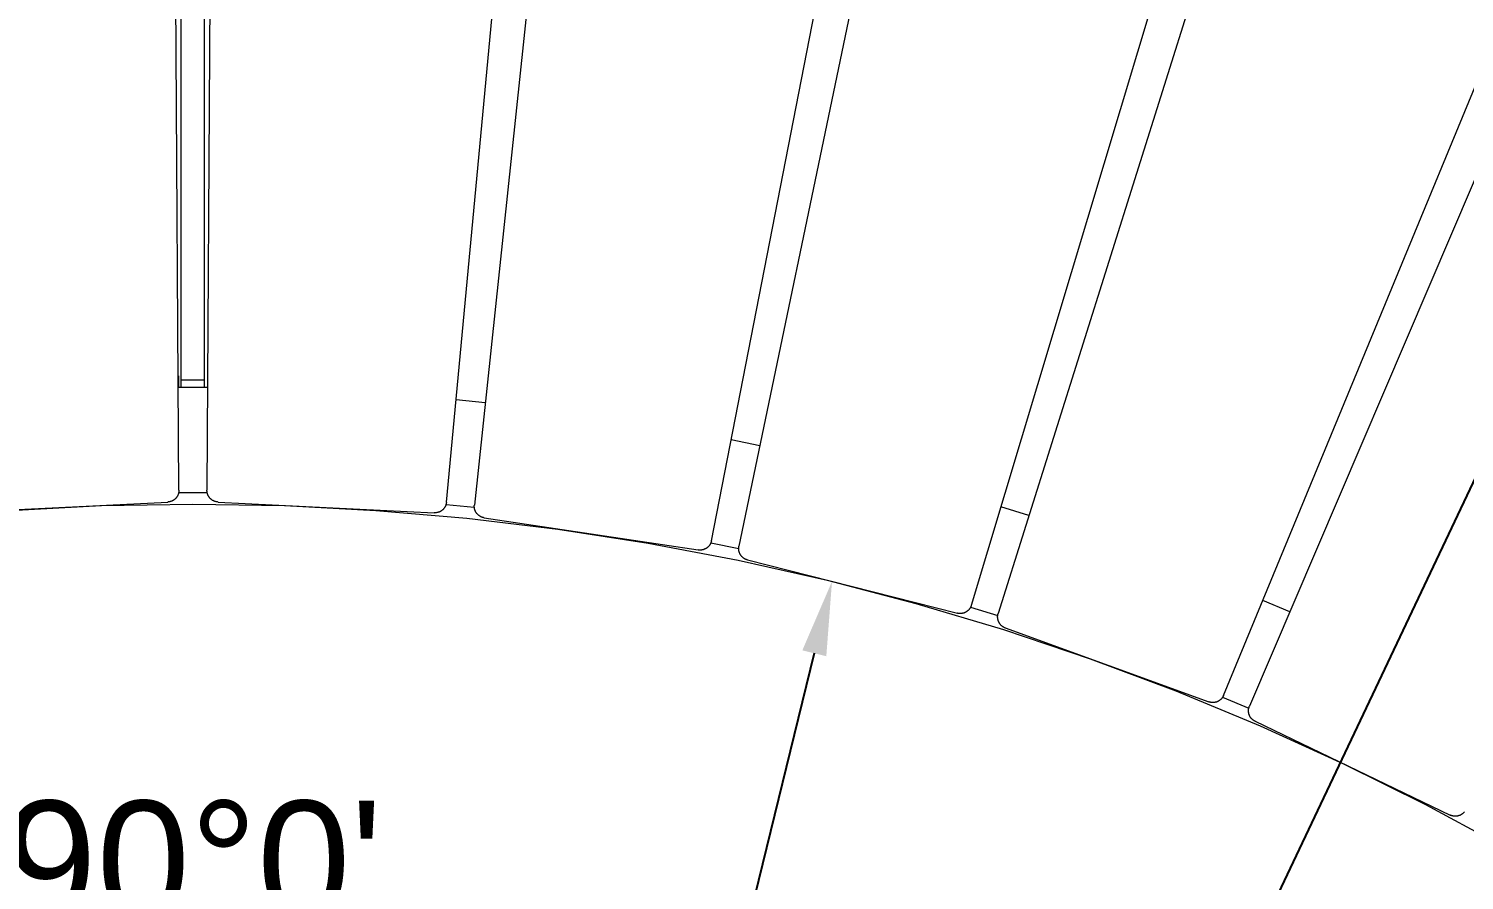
# Model space of a CAD drawing. Header units: inches. Extents: x -14 to 184, y -4 to 134.
# Drawn here: x 31.94 to 51.35, y 60.58 to 72.09 of the extents above; entities that cross this region are included whole.
import ezdxf

# ---------------------------------------------------------------- set-up
doc = ezdxf.new("R2010")
doc.units = ezdxf.units.IN
doc.layers.add('ZANO_R', color=7, linetype='Continuous', lineweight=0)
doc.layers.add('ZANO_W', color=1, linetype='Continuous', lineweight=0)
doc.styles.get("Standard").update_dxf_attribs({"font": 'arial.ttf'})
doc.dimstyles.new('amerykanie', dxfattribs={"dimtxt": 50, "dimasz": 50, "dimexe": 0.5, "dimexo": 0.5, "dimgap": 1, "dimtad": 1, "dimdec": 0, "dimzin": 0, "dimlunit": 5, "dimtxsty": 'Standard', "dimcen": 0.09, "dimclrd": 1, "dimclre": 1, "dimclrt": 1, "dimazin": 0, "dimtfac": 1, "dimtdec": 0, "dimtmove": 0, "dimatfit": 3, "dimfxl": 1, "dimtzin": 0, "dimarcsym": 1})

# ---------------------------------------------------------------- blocks, each defined once
blk = doc.blocks.new('*D387')
at = {"layer": 'ZANO_W', "color": 1, "lineweight": -2}
for p, q in [((8.677, 54.479), (12.95, 50.207)), ((59.639, 54.479), (55.366, 50.207))]:
    blk.add_line(p, q, dxfattribs=at)
blk.add_arc((34.158, 28.998), 30.493, 46.8791, 133.1209, dxfattribs=at)
at = {"layer": 'ZANO_W', "color": 1}
for points in [[(13.199, 51.375), (13.431, 51.136), (12.597, 50.56)], [(54.885, 51.136), (55.117, 51.375), (55.72, 50.56)]]:
    blk.add_solid(points, dxfattribs=at)
at = {"layer": 'ZANO_W', "color": 1, "insert": (34.158, 60.831), "char_height": 1.625, "attachment_point": 5}
blk.add_mtext("90%%d0'", dxfattribs=at)
blk = doc.blocks.new('*D388')
at = {"layer": 'ZANO_W', "color": 1, "lineweight": -2}
blk.add_line((42.559, 63.648), (39.109, 49.601), dxfattribs=at)
at = {"layer": 'ZANO_W', "color": 1}
blk.add_solid([(42.721, 63.608), (42.397, 63.688), (42.798, 64.619)], dxfattribs=at)
at = {"layer": 'ZANO_W', "color": 1, "insert": (38.84, 54.127), "char_height": 1.625, "attachment_point": 5, "rotation": 76.2}
blk.add_mtext('R36 1/4', dxfattribs=at)
blk = doc.blocks.new('*D389')
at = {"layer": 'ZANO_W', "color": 1, "lineweight": -2}
blk.add_line((56.828, 77.282), (42.328, 46.684), dxfattribs=at)
at = {"layer": 'ZANO_W', "color": 1}
blk.add_solid([(56.978, 77.21), (56.677, 77.353), (57.256, 78.185)], dxfattribs=at)
at = {"layer": 'ZANO_W', "color": 1, "insert": (43.513, 52.316), "char_height": 1.625, "attachment_point": 5, "rotation": 64.6449}
blk.add_mtext('R53 15/16', dxfattribs=at)

msp = doc.modelspace()

# ---------------------------------------------------------------- linework, layer by layer
at = {"layer": 'ZANO_R'}
for p, q in [((33.96861, 65.85052), (33.86221, 83.26835)), ((34.45436, 83.26835), (34.34796, 65.85052)), ((37.58545, 65.68935), (39.20951, 83.03163)), ((39.79874, 82.97281), (37.96293, 65.65167)), ((41.1684, 65.16975), (44.50686, 82.26498)), ((45.08733, 82.14794), (41.54027, 65.09477)), ((34.00081, 67.33718), (34.00081, 81.70726)), ((34.31577, 67.33718), (34.31577, 81.70726)), ((44.68203, 64.29686), (49.70188, 80.97599)), ((50.26786, 80.80187), (45.04461, 64.18532)), ((48.09159, 63.07932), (54.74319, 79.17741)), ((55.28907, 78.94794), (48.4413, 62.93231)), ((33.95917, 67.39606), (33.96144, 67.39606)), ((33.96144, 67.39606), (33.96144, 67.27795)), ((33.96144, 67.27795), (33.95989, 67.27795)), ((34.35644, 67.23859), (33.96013, 67.23859)), ((33.96144, 67.27795), (33.96144, 67.2386)), ((34.31577, 67.33718), (34.00081, 67.33718)), ((34.00081, 67.23878), (34.00081, 67.33718)), ((34.31577, 67.23878), (34.31577, 67.33718)), ((38.10923, 67.03204), (37.71488, 67.0714)), ((41.82295, 66.45378), (41.43445, 66.53211)), ((33.95955, 65.7969), (33.95763, 65.79178)), ((33.96129, 65.80208), (33.95955, 65.7969)), ((33.96284, 65.80732), (33.96129, 65.80208)), ((33.96422, 65.81261), (33.96284, 65.80732)), ((33.96541, 65.81794), (33.96422, 65.81261)), ((33.96641, 65.82331), (33.96541, 65.81794)), ((33.96605, 65.82128), (34.35052, 65.82128)), ((33.96723, 65.82872), (33.96641, 65.82331)), ((33.96786, 65.83415), (33.96723, 65.82872)), ((33.9683, 65.83959), (33.96786, 65.83415)), ((33.96855, 65.84505), (33.9683, 65.83959)), ((33.96861, 65.85052), (33.96855, 65.84505)), ((34.34802, 65.84505), (34.34796, 65.85052)), ((34.34828, 65.83959), (34.34802, 65.84505)), ((34.34872, 65.83415), (34.34828, 65.83959)), ((34.34934, 65.82872), (34.34872, 65.83415)), ((34.35016, 65.82331), (34.34934, 65.82872)), ((34.35117, 65.81794), (34.35016, 65.82331)), ((34.35236, 65.81261), (34.35117, 65.81794)), ((34.35373, 65.80732), (34.35236, 65.81261)), ((34.35529, 65.80208), (34.35373, 65.80732)), ((34.35703, 65.7969), (34.35529, 65.80208)), ((34.35894, 65.79178), (34.35703, 65.7969)), ((30.89575, 65.54675), (33.81896, 65.69227)), ((31.68651, 65.57987), (32.92168, 65.64319)), ((32.92168, 65.64319), (34.15829, 65.66431)), ((33.82442, 65.69264), (33.81896, 65.69227)), ((33.82985, 65.69319), (33.82442, 65.69264)), ((33.83527, 65.69394), (33.82985, 65.69319)), ((33.84065, 65.69487), (33.83527, 65.69394)), ((33.846, 65.69599), (33.84065, 65.69487)), ((33.85131, 65.69729), (33.846, 65.69599)), ((33.85657, 65.69878), (33.85131, 65.69729)), ((33.86178, 65.70044), (33.85657, 65.69878)), ((33.86692, 65.70229), (33.86178, 65.70044)), ((33.872, 65.70431), (33.86692, 65.70229)), ((33.877, 65.70651), (33.872, 65.70431)), ((33.88193, 65.70889), (33.877, 65.70651)), ((33.88676, 65.71143), (33.88193, 65.70889)), ((33.89151, 65.71413), (33.88676, 65.71143)), ((33.89616, 65.71701), (33.89151, 65.71413)), ((33.90071, 65.72004), (33.89616, 65.71701)), ((33.90515, 65.72322), (33.90071, 65.72004)), ((33.90948, 65.72656), (33.90515, 65.72322)), ((33.91369, 65.73005), (33.90948, 65.72656)), ((33.91777, 65.73368), (33.91369, 65.73005)), ((33.92173, 65.73745), (33.91777, 65.73368)), ((33.92555, 65.74135), (33.92173, 65.73745)), ((33.92924, 65.74539), (33.92555, 65.74135)), ((33.93278, 65.74955), (33.92924, 65.74539)), ((33.93618, 65.75383), (33.93278, 65.74955)), ((33.93943, 65.75823), (33.93618, 65.75383)), ((33.94252, 65.76274), (33.93943, 65.75823)), ((33.94545, 65.76735), (33.94252, 65.76274)), ((33.94822, 65.77206), (33.94545, 65.76735)), ((33.95083, 65.77686), (33.94822, 65.77206)), ((33.95327, 65.78175), (33.95083, 65.77686)), ((33.95554, 65.78673), (33.95327, 65.78175)), ((33.95763, 65.79178), (33.95554, 65.78673)), ((34.15829, 65.66431), (35.39489, 65.64319)), ((34.36104, 65.78673), (34.35894, 65.79178)), ((34.3633, 65.78175), (34.36104, 65.78673)), ((34.36574, 65.77686), (34.3633, 65.78175)), ((34.36835, 65.77206), (34.36574, 65.77686)), ((34.37112, 65.76735), (34.36835, 65.77206)), ((34.37405, 65.76274), (34.37112, 65.76735)), ((34.37715, 65.75823), (34.37405, 65.76274)), ((34.38039, 65.75383), (34.37715, 65.75823)), ((34.38379, 65.74955), (34.38039, 65.75383)), ((34.38733, 65.74539), (34.38379, 65.74955)), ((34.39102, 65.74135), (34.38733, 65.74539)), ((34.39484, 65.73745), (34.39102, 65.74135)), ((34.3988, 65.73368), (34.39484, 65.73745)), ((34.40288, 65.73005), (34.3988, 65.73368)), ((34.40709, 65.72656), (34.40288, 65.73005)), ((34.41142, 65.72322), (34.40709, 65.72656)), ((34.41586, 65.72004), (34.41142, 65.72322)), ((34.42041, 65.71701), (34.41586, 65.72004)), ((34.42506, 65.71413), (34.42041, 65.71701)), ((34.42981, 65.71143), (34.42506, 65.71413)), ((34.43465, 65.70889), (34.42981, 65.71143)), ((34.43957, 65.70651), (34.43465, 65.70889)), ((34.44458, 65.70431), (34.43957, 65.70651)), ((34.44965, 65.70229), (34.44458, 65.70431)), ((34.4548, 65.70044), (34.44965, 65.70229)), ((34.46, 65.69878), (34.4548, 65.70044)), ((34.46526, 65.69729), (34.46, 65.69878)), ((34.47057, 65.69599), (34.46526, 65.69729)), ((34.47592, 65.69487), (34.47057, 65.69599)), ((34.4813, 65.69394), (34.47592, 65.69487)), ((34.48672, 65.69319), (34.4813, 65.69394)), ((34.49216, 65.69264), (34.48672, 65.69319)), ((34.49761, 65.69227), (34.49216, 65.69264)), ((34.49761, 65.69227), (37.42083, 65.54675)), ((35.39489, 65.64319), (36.63006, 65.57987)), ((37.54725, 65.60041), (37.54358, 65.59636)), ((37.55077, 65.60459), (37.54725, 65.60041)), ((37.55415, 65.60889), (37.55077, 65.60459)), ((37.55737, 65.6133), (37.55415, 65.60889)), ((37.56045, 65.61782), (37.55737, 65.6133)), ((37.56336, 65.62245), (37.56045, 65.61782)), ((37.56611, 65.62717), (37.56336, 65.62245)), ((37.56869, 65.63199), (37.56611, 65.62717)), ((37.57111, 65.63689), (37.56869, 65.63199)), ((37.57335, 65.64187), (37.57111, 65.63689)), ((37.57542, 65.64693), (37.57335, 65.64187)), ((37.57731, 65.65206), (37.57542, 65.64693)), ((37.57903, 65.65725), (37.57731, 65.65206)), ((37.58056, 65.66249), (37.57903, 65.65725)), ((37.58, 65.66051), (37.96257, 65.62232)), ((37.58191, 65.66779), (37.58056, 65.66249)), ((37.58308, 65.67313), (37.58191, 65.66779)), ((37.58406, 65.67851), (37.58308, 65.67313)), ((37.58485, 65.68392), (37.58406, 65.67851)), ((37.58545, 65.68935), (37.58485, 65.68392)), ((37.96205, 65.6353), (37.96215, 65.64077)), ((37.96214, 65.62984), (37.96205, 65.6353)), ((37.96241, 65.62438), (37.96214, 65.62984)), ((37.96215, 65.64077), (37.96245, 65.64623)), ((37.96288, 65.61893), (37.96241, 65.62438)), ((37.96245, 65.64623), (37.96293, 65.65167)), ((37.96353, 65.61351), (37.96288, 65.61893)), ((37.96438, 65.60811), (37.96353, 65.61351)), ((37.96541, 65.60274), (37.96438, 65.60811)), ((37.96662, 65.59741), (37.96541, 65.60274)), ((45.46087, 65.50953), (45.08208, 65.62607)), ((36.63006, 65.57987), (37.86234, 65.47441)), ((37.42629, 65.54657), (37.42083, 65.54675)), ((37.43176, 65.54658), (37.42629, 65.54657)), ((37.43722, 65.54678), (37.43176, 65.54658)), ((37.44267, 65.54718), (37.43722, 65.54678)), ((37.4481, 65.54776), (37.44267, 65.54718)), ((37.45352, 65.54852), (37.4481, 65.54776)), ((37.4589, 65.54948), (37.45352, 65.54852)), ((37.46424, 65.55062), (37.4589, 65.54948)), ((37.46954, 65.55195), (37.46424, 65.55062)), ((37.4748, 65.55346), (37.46954, 65.55195)), ((37.47999, 65.55515), (37.4748, 65.55346)), ((37.48513, 65.55702), (37.47999, 65.55515)), ((37.4902, 65.55907), (37.48513, 65.55702)), ((37.49519, 65.56129), (37.4902, 65.55907)), ((37.5001, 65.56369), (37.49519, 65.56129)), ((37.50493, 65.56625), (37.5001, 65.56369)), ((37.50966, 65.56898), (37.50493, 65.56625)), ((37.5143, 65.57188), (37.50966, 65.56898)), ((37.51884, 65.57493), (37.5143, 65.57188)), ((37.52326, 65.57813), (37.51884, 65.57493)), ((37.52757, 65.58149), (37.52326, 65.57813)), ((37.53177, 65.585), (37.52757, 65.58149)), ((37.53584, 65.58865), (37.53177, 65.585)), ((37.53977, 65.59244), (37.53584, 65.58865)), ((37.54358, 65.59636), (37.53977, 65.59244)), ((37.86234, 65.47441), (39.09031, 65.32695)), ((37.96802, 65.59213), (37.96662, 65.59741)), ((37.9696, 65.5869), (37.96802, 65.59213)), ((37.97136, 65.58172), (37.9696, 65.5869)), ((37.9733, 65.57661), (37.97136, 65.58172)), ((37.97542, 65.57157), (37.9733, 65.57661)), ((37.97771, 65.56661), (37.97542, 65.57157)), ((37.98017, 65.56173), (37.97771, 65.56661)), ((37.9828, 65.55694), (37.98017, 65.56173)), ((37.98559, 65.55224), (37.9828, 65.55694)), ((37.98855, 65.54764), (37.98559, 65.55224)), ((37.99166, 65.54315), (37.98855, 65.54764)), ((37.99493, 65.53877), (37.99166, 65.54315)), ((37.99835, 65.5345), (37.99493, 65.53877)), ((38.00191, 65.53036), (37.99835, 65.5345)), ((38.00561, 65.52634), (38.00191, 65.53036)), ((38.00946, 65.52245), (38.00561, 65.52634)), ((38.01343, 65.5187), (38.00946, 65.52245)), ((38.01753, 65.51509), (38.01343, 65.5187)), ((38.02176, 65.51162), (38.01753, 65.51509)), ((38.0261, 65.5083), (38.02176, 65.51162)), ((38.03056, 65.50514), (38.0261, 65.5083)), ((38.03512, 65.50213), (38.03056, 65.50514)), ((38.03978, 65.49928), (38.03512, 65.50213)), ((38.04454, 65.49659), (38.03978, 65.49928)), ((38.04939, 65.49407), (38.04454, 65.49659)), ((38.05433, 65.49173), (38.04939, 65.49407)), ((38.05934, 65.48955), (38.05433, 65.49173)), ((38.06443, 65.48755), (38.05934, 65.48955)), ((38.06958, 65.48572), (38.06443, 65.48755)), ((38.07479, 65.48408), (38.06958, 65.48572)), ((38.08006, 65.48262), (38.07479, 65.48408)), ((38.08537, 65.48134), (38.08006, 65.48262)), ((38.09073, 65.48025), (38.08537, 65.48134)), ((38.09612, 65.47934), (38.09073, 65.48025)), ((38.09612, 65.47934), (40.99043, 65.0442)), ((39.09031, 65.32695), (40.31252, 65.13765)), ((40.31252, 65.13765), (41.52756, 64.90672)), ((40.99585, 65.04348), (40.99043, 65.0442)), ((41.00129, 65.04295), (40.99585, 65.04348)), ((41.00674, 65.04261), (41.00129, 65.04295)), ((41.01221, 65.04246), (41.00674, 65.04261)), ((41.01767, 65.0425), (41.01221, 65.04246)), ((41.02313, 65.04273), (41.01767, 65.0425)), ((41.02858, 65.04314), (41.02313, 65.04273)), ((41.03401, 65.04375), (41.02858, 65.04314)), ((41.03942, 65.04454), (41.03401, 65.04375)), ((41.0448, 65.04552), (41.03942, 65.04454)), ((41.05014, 65.04669), (41.0448, 65.04552)), ((41.05543, 65.04804), (41.05014, 65.04669)), ((41.06068, 65.04958), (41.05543, 65.04804)), ((41.06587, 65.05129), (41.06068, 65.04958)), ((41.07099, 65.05319), (41.06587, 65.05129)), ((41.07605, 65.05526), (41.07099, 65.05319)), ((41.08104, 65.05751), (41.07605, 65.05526)), ((41.08594, 65.05992), (41.08104, 65.05751)), ((41.09075, 65.06251), (41.08594, 65.05992)), ((41.09547, 65.06526), (41.09075, 65.06251)), ((41.1001, 65.06818), (41.09547, 65.06526)), ((41.10462, 65.07125), (41.1001, 65.06818)), ((41.10903, 65.07448), (41.10462, 65.07125)), ((41.11333, 65.07785), (41.10903, 65.07448)), ((41.1175, 65.08138), (41.11333, 65.07785)), ((41.12155, 65.08505), (41.1175, 65.08138)), ((41.12548, 65.08886), (41.12155, 65.08505)), ((41.12926, 65.0928), (41.12548, 65.08886)), ((41.13291, 65.09687), (41.12926, 65.0928)), ((41.13642, 65.10106), (41.13291, 65.09687)), ((41.13977, 65.10537), (41.13642, 65.10106)), ((41.14298, 65.1098), (41.13977, 65.10537)), ((41.14603, 65.11434), (41.14298, 65.1098)), ((41.14892, 65.11897), (41.14603, 65.11434)), ((41.15165, 65.12371), (41.14892, 65.11897)), ((41.15421, 65.12854), (41.15165, 65.12371)), ((41.1566, 65.13345), (41.15421, 65.12854)), ((41.15882, 65.13845), (41.1566, 65.13345)), ((41.16087, 65.14351), (41.15882, 65.13845)), ((41.16012, 65.14159), (41.537, 65.0656)), ((41.16274, 65.14865), (41.16087, 65.14351)), ((41.16443, 65.15385), (41.16274, 65.14865)), ((41.16594, 65.1591), (41.16443, 65.15385)), ((41.16726, 65.1644), (41.16594, 65.1591)), ((41.1684, 65.16975), (41.16726, 65.1644)), ((41.53697, 65.0622), (41.53705, 65.06766)), ((41.53708, 65.05673), (41.53697, 65.0622)), ((41.53705, 65.06766), (41.53732, 65.07312)), ((41.53739, 65.05128), (41.53708, 65.05673)), ((41.53732, 65.07312), (41.53777, 65.07857)), ((41.53788, 65.04583), (41.53739, 65.05128)), ((41.53777, 65.07857), (41.53842, 65.084)), ((41.53856, 65.04041), (41.53788, 65.04583)), ((41.53842, 65.084), (41.53925, 65.0894)), ((41.53942, 65.03501), (41.53856, 65.04041)), ((41.53925, 65.0894), (41.54027, 65.09477)), ((41.54048, 65.02965), (41.53942, 65.03501)), ((41.54172, 65.02433), (41.54048, 65.02965)), ((41.54314, 65.01905), (41.54172, 65.02433)), ((41.54475, 65.01383), (41.54314, 65.01905)), ((41.52756, 64.90672), (42.73401, 64.63446)), ((41.54653, 65.00866), (41.54475, 65.01383)), ((41.5485, 65.00356), (41.54653, 65.00866)), ((41.55064, 64.99853), (41.5485, 65.00356)), ((41.55295, 64.99358), (41.55064, 64.99853)), ((41.55543, 64.98871), (41.55295, 64.99358)), ((41.55808, 64.98393), (41.55543, 64.98871)), ((41.5609, 64.97925), (41.55808, 64.98393)), ((41.56388, 64.97466), (41.5609, 64.97925)), ((41.56701, 64.97018), (41.56388, 64.97466)), ((41.5703, 64.96582), (41.56701, 64.97018)), ((41.57373, 64.96157), (41.5703, 64.96582)), ((41.57732, 64.95744), (41.57373, 64.96157)), ((41.58104, 64.95344), (41.57732, 64.95744)), ((41.5849, 64.94957), (41.58104, 64.95344)), ((41.58889, 64.94583), (41.5849, 64.94957)), ((41.59301, 64.94224), (41.58889, 64.94583)), ((41.59725, 64.93879), (41.59301, 64.94224)), ((41.60161, 64.9355), (41.59725, 64.93879)), ((41.60608, 64.93235), (41.60161, 64.9355)), ((41.61066, 64.92936), (41.60608, 64.93235)), ((41.61533, 64.92653), (41.61066, 64.92936)), ((41.62011, 64.92387), (41.61533, 64.92653)), ((41.62497, 64.92138), (41.62011, 64.92387)), ((41.62991, 64.91905), (41.62497, 64.92138)), ((41.63494, 64.9169), (41.62991, 64.91905)), ((41.64003, 64.91492), (41.63494, 64.9169)), ((41.64519, 64.91312), (41.64003, 64.91492)), ((41.65041, 64.9115), (41.64519, 64.91312)), ((41.65569, 64.91006), (41.65041, 64.9115)), ((41.65569, 64.91006), (44.49247, 64.18961)), ((42.73401, 64.63446), (43.93046, 64.32116)), ((43.93046, 64.32116), (45.11551, 63.96719)), ((44.65426, 64.24394), (44.65078, 64.23973)), ((44.6576, 64.24827), (44.65426, 64.24394)), ((44.66079, 64.25271), (44.6576, 64.24827)), ((44.66381, 64.25726), (44.66079, 64.25271)), ((44.66668, 64.26192), (44.66381, 64.25726)), ((44.66939, 64.26667), (44.66668, 64.26192)), ((44.67193, 64.2715), (44.66939, 64.26667)), ((44.67099, 64.26967), (45.03846, 64.15662)), ((44.6743, 64.27643), (44.67193, 64.2715)), ((44.6765, 64.28143), (44.6743, 64.27643)), ((44.67852, 64.28651), (44.6765, 64.28143)), ((44.68037, 64.29166), (44.67852, 64.28651)), ((44.68203, 64.29686), (44.68037, 64.29166)), ((48.98702, 64.20864), (48.62168, 64.36222)), ((44.49779, 64.18836), (44.49247, 64.18961)), ((44.50315, 64.18729), (44.49779, 64.18836)), ((44.50854, 64.18641), (44.50315, 64.18729)), ((44.51396, 64.18572), (44.50854, 64.18641)), ((44.51941, 64.18521), (44.51396, 64.18572)), ((44.52486, 64.1849), (44.51941, 64.18521)), ((44.53033, 64.18477), (44.52486, 64.1849)), ((44.53579, 64.18483), (44.53033, 64.18477)), ((44.54125, 64.18509), (44.53579, 64.18483)), ((44.5467, 64.18553), (44.54125, 64.18509)), ((44.55213, 64.18616), (44.5467, 64.18553)), ((44.55753, 64.18698), (44.55213, 64.18616)), ((44.5629, 64.18798), (44.55753, 64.18698)), ((44.56824, 64.18918), (44.5629, 64.18798)), ((44.57353, 64.19055), (44.56824, 64.18918)), ((44.57877, 64.19211), (44.57353, 64.19055)), ((44.58395, 64.19385), (44.57877, 64.19211)), ((44.58907, 64.19577), (44.58395, 64.19385)), ((44.59411, 64.19787), (44.58907, 64.19577)), ((44.59909, 64.20013), (44.59411, 64.19787)), ((44.60398, 64.20257), (44.59909, 64.20013)), ((44.60878, 64.20518), (44.60398, 64.20257)), ((44.61349, 64.20796), (44.60878, 64.20518)), ((44.6181, 64.21089), (44.61349, 64.20796)), ((44.62261, 64.21399), (44.6181, 64.21089)), ((44.627, 64.21723), (44.62261, 64.21399)), ((44.63128, 64.22063), (44.627, 64.21723)), ((44.63544, 64.22418), (44.63128, 64.22063)), ((44.63948, 64.22786), (44.63544, 64.22418)), ((44.64338, 64.23169), (44.63948, 64.22786)), ((44.64715, 64.23565), (44.64338, 64.23169)), ((44.65078, 64.23973), (44.64715, 64.23565)), ((45.03737, 64.13686), (45.03742, 64.14233)), ((45.03751, 64.1314), (45.03737, 64.13686)), ((45.03742, 64.14233), (45.03766, 64.14779)), ((45.03784, 64.12594), (45.03751, 64.1314)), ((45.03766, 64.14779), (45.0381, 64.15324)), ((45.03835, 64.1205), (45.03784, 64.12594)), ((45.0381, 64.15324), (45.03872, 64.15867)), ((45.03906, 64.11508), (45.03835, 64.1205)), ((45.03872, 64.15867), (45.03952, 64.16407)), ((45.03995, 64.10969), (45.03906, 64.11508)), ((45.03952, 64.16407), (45.04052, 64.16945)), ((45.04103, 64.10433), (45.03995, 64.10969)), ((45.04052, 64.16945), (45.0417, 64.17478)), ((45.04229, 64.09901), (45.04103, 64.10433)), ((45.0417, 64.17478), (45.04307, 64.18008)), ((45.04374, 64.09374), (45.04229, 64.09901)), ((45.04307, 64.18008), (45.04461, 64.18532)), ((45.04537, 64.08853), (45.04374, 64.09374)), ((45.04718, 64.08337), (45.04537, 64.08853)), ((45.04917, 64.07828), (45.04718, 64.08337)), ((45.05133, 64.07326), (45.04917, 64.07828)), ((45.05367, 64.06832), (45.05133, 64.07326)), ((45.05617, 64.06346), (45.05367, 64.06832)), ((45.05885, 64.05869), (45.05617, 64.06346)), ((45.06168, 64.05402), (45.05885, 64.05869)), ((45.06468, 64.04945), (45.06168, 64.05402)), ((45.06784, 64.04499), (45.06468, 64.04945)), ((45.07114, 64.04064), (45.06784, 64.04499)), ((45.0746, 64.0364), (45.07114, 64.04064)), ((45.0782, 64.03229), (45.0746, 64.0364)), ((45.08194, 64.02831), (45.0782, 64.03229)), ((45.08582, 64.02446), (45.08194, 64.02831)), ((45.08983, 64.02074), (45.08582, 64.02446)), ((45.09396, 64.01717), (45.08983, 64.02074)), ((45.09822, 64.01374), (45.09396, 64.01717)), ((45.1026, 64.01046), (45.09822, 64.01374)), ((45.10708, 64.00734), (45.1026, 64.01046)), ((45.11167, 64.00437), (45.10708, 64.00734)), ((45.11636, 64.00156), (45.11167, 64.00437)), ((45.11551, 63.96719), (46.28779, 63.57297)), ((45.12115, 63.99892), (45.11636, 64.00156)), ((45.12602, 63.99645), (45.12115, 63.99892)), ((45.13098, 63.99415), (45.12602, 63.99645)), ((45.13601, 63.99202), (45.13098, 63.99415)), ((45.14111, 63.99006), (45.13601, 63.99202)), ((45.14111, 63.99006), (47.89231, 62.99143)), ((46.28779, 63.57297), (47.44592, 63.13896)), ((47.44592, 63.13896), (48.58857, 62.66566)), ((48.09159, 63.07932), (48.08942, 63.0743)), ((47.89748, 62.98965), (47.89231, 62.99143)), ((47.90271, 62.98806), (47.89748, 62.98965)), ((47.90799, 62.98664), (47.90271, 62.98806)), ((47.91332, 62.98541), (47.90799, 62.98664)), ((47.91868, 62.98437), (47.91332, 62.98541)), ((47.92408, 62.98351), (47.91868, 62.98437)), ((47.9295, 62.98285), (47.92408, 62.98351)), ((47.93495, 62.98237), (47.9295, 62.98285)), ((47.94041, 62.98208), (47.93495, 62.98237)), ((47.94587, 62.98198), (47.94041, 62.98208)), ((47.95134, 62.98206), (47.94587, 62.98198)), ((47.9568, 62.98234), (47.95134, 62.98206)), ((47.96224, 62.98281), (47.9568, 62.98234)), ((47.96767, 62.98347), (47.96224, 62.98281)), ((47.97307, 62.98431), (47.96767, 62.98347)), ((47.97843, 62.98534), (47.97307, 62.98431)), ((47.98376, 62.98656), (47.97843, 62.98534)), ((47.98905, 62.98796), (47.98376, 62.98656)), ((47.99428, 62.98954), (47.98905, 62.98796)), ((47.99945, 62.99131), (47.99428, 62.98954)), ((48.00456, 62.99325), (47.99945, 62.99131)), ((48.0096, 62.99537), (48.00456, 62.99325)), ((48.01456, 62.99766), (48.0096, 62.99537)), ((48.01944, 63.00012), (48.01456, 62.99766)), ((48.02423, 63.00275), (48.01944, 63.00012)), ((48.02893, 63.00555), (48.02423, 63.00275)), ((48.03352, 63.00851), (48.02893, 63.00555)), ((48.03801, 63.01162), (48.03352, 63.00851)), ((48.04239, 63.01489), (48.03801, 63.01162)), ((48.04666, 63.01831), (48.04239, 63.01489)), ((48.0508, 63.02187), (48.04666, 63.01831)), ((48.05482, 63.02558), (48.0508, 63.02187)), ((48.05871, 63.02942), (48.05482, 63.02558)), ((48.06246, 63.0334), (48.05871, 63.02942)), ((48.06607, 63.0375), (48.06246, 63.0334)), ((48.06953, 63.04173), (48.06607, 63.0375)), ((48.07285, 63.04607), (48.06953, 63.04173)), ((48.07601, 63.05053), (48.07285, 63.04607)), ((48.07902, 63.05509), (48.07601, 63.05053)), ((48.07791, 63.05335), (48.43233, 62.90437)), ((48.08187, 63.05975), (48.07902, 63.05509)), ((48.08455, 63.06452), (48.08187, 63.05975)), ((48.08707, 63.06937), (48.08455, 63.06452)), ((48.08942, 63.0743), (48.08707, 63.06937)), ((48.42888, 62.87937), (48.42928, 62.88482)), ((48.42928, 62.88482), (48.42988, 62.89025)), ((48.42988, 62.89025), (48.43066, 62.89566)), ((48.43066, 62.89566), (48.43163, 62.90104)), ((48.43163, 62.90104), (48.43279, 62.90638)), ((48.43279, 62.90638), (48.43413, 62.91168)), ((48.43413, 62.91168), (48.43565, 62.91693)), ((48.43565, 62.91693), (48.43736, 62.92212)), ((48.43736, 62.92212), (48.43924, 62.92725)), ((48.43924, 62.92725), (48.4413, 62.93231)), ((48.42863, 62.86844), (48.42866, 62.87391)), ((48.4288, 62.86298), (48.42863, 62.86844)), ((48.42866, 62.87391), (48.42888, 62.87937)), ((48.42915, 62.85752), (48.4288, 62.86298)), ((48.42969, 62.85208), (48.42915, 62.85752)), ((48.43042, 62.84667), (48.42969, 62.85208)), ((48.43134, 62.84128), (48.43042, 62.84667)), ((48.43244, 62.83593), (48.43134, 62.84128)), ((48.43373, 62.83061), (48.43244, 62.83593)), ((48.4352, 62.82535), (48.43373, 62.83061)), ((48.43686, 62.82014), (48.4352, 62.82535)), ((48.43869, 62.81499), (48.43686, 62.82014)), ((48.4407, 62.80991), (48.43869, 62.81499)), ((48.44289, 62.8049), (48.4407, 62.80991)), ((48.44525, 62.79997), (48.44289, 62.8049)), ((48.44778, 62.79513), (48.44525, 62.79997)), ((48.45047, 62.79037), (48.44778, 62.79513)), ((48.45333, 62.78571), (48.45047, 62.79037)), ((48.45635, 62.78116), (48.45333, 62.78571)), ((48.45953, 62.77671), (48.45635, 62.78116)), ((48.46285, 62.77237), (48.45953, 62.77671)), ((48.46633, 62.76815), (48.46285, 62.77237)), ((48.46995, 62.76406), (48.46633, 62.76815)), ((48.47371, 62.76009), (48.46995, 62.76406)), ((48.47761, 62.75626), (48.47371, 62.76009)), ((48.48163, 62.75256), (48.47761, 62.75626)), ((48.48578, 62.74901), (48.48163, 62.75256)), ((48.49006, 62.7456), (48.48578, 62.74901)), ((48.49444, 62.74234), (48.49006, 62.7456)), ((48.49894, 62.73924), (48.49444, 62.74234)), ((48.50355, 62.73629), (48.49894, 62.73924)), ((48.50825, 62.73351), (48.50355, 62.73629)), ((48.51305, 62.73089), (48.50825, 62.73351)), ((48.51793, 62.72844), (48.51305, 62.73089)), ((48.51793, 62.72844), (51.15635, 61.46149)), ((48.58857, 62.66566), (49.71438, 62.15363)), ((49.71438, 62.15363), (50.82206, 61.60346)), ((50.82206, 61.60346), (51.91031, 61.01579)), ((51.16131, 61.45921), (51.15635, 61.46149)), ((51.16636, 61.45711), (51.16131, 61.45921)), ((51.17147, 61.45518), (51.16636, 61.45711)), ((51.17665, 61.45342), (51.17147, 61.45518)), ((51.18188, 61.45185), (51.17665, 61.45342)), ((51.18717, 61.45047), (51.18188, 61.45185)), ((51.1925, 61.44926), (51.18717, 61.45047)), ((51.19787, 61.44824), (51.1925, 61.44926)), ((51.20327, 61.44741), (51.19787, 61.44824)), ((51.2087, 61.44677), (51.20327, 61.44741)), ((51.21415, 61.44631), (51.2087, 61.44677)), ((51.21961, 61.44605), (51.21415, 61.44631)), ((51.22507, 61.44597), (51.21961, 61.44605)), ((51.23054, 61.44609), (51.22507, 61.44597)), ((51.23599, 61.44639), (51.23054, 61.44609)), ((51.24144, 61.44688), (51.23599, 61.44639)), ((51.24686, 61.44757), (51.24144, 61.44688)), ((51.25226, 61.44844), (51.24686, 61.44757)), ((51.25762, 61.44949), (51.25226, 61.44844)), ((51.26294, 61.45073), (51.25762, 61.44949)), ((51.26822, 61.45216), (51.26294, 61.45073)), ((51.27344, 61.45377), (51.26822, 61.45216)), ((51.27861, 61.45555), (51.27344, 61.45377)), ((51.28371, 61.45752), (51.27861, 61.45555)), ((51.28873, 61.45966), (51.28371, 61.45752)), ((51.29369, 61.46198), (51.28873, 61.45966)), ((51.29855, 61.46446), (51.29369, 61.46198)), ((51.30333, 61.46711), (51.29855, 61.46446)), ((51.30802, 61.46993), (51.30333, 61.46711)), ((51.3126, 61.47291), (51.30802, 61.46993)), ((51.31708, 61.47605), (51.3126, 61.47291)), ((51.32144, 61.47933), (51.31708, 61.47605)), ((51.32569, 61.48277), (51.32144, 61.47933)), ((51.32982, 61.48636), (51.32569, 61.48277)), ((51.33382, 61.49008), (51.32982, 61.48636)), ((51.33768, 61.49394), (51.33382, 61.49008)), ((51.34142, 61.49793), (51.33768, 61.49394)), ((51.34501, 61.50205), (51.34142, 61.49793)), ((51.34845, 61.5063), (51.34501, 61.50205))]:
    msp.add_line(p, q, dxfattribs=at)

# ---------------------------------------------------------------- dimensions: what is measured, and where the dimension line sits
at = {"layer": 'ZANO_W'}
for center, mpoint, picture, middle in [((34.158287, 29.443827), (57.255743, 78.185453), '*D389', (44.724788, 51.741886)), ((34.15796, 29.44492), (42.79765, 64.61931), '*D388', (40.14201, 53.80751))]:
    dim = msp.add_radius_dim(center=center, mpoint=mpoint, dimstyle='amerykanie', override={"dimtxt": 1.625, "dimasz": 1, "dimgap": 0.5, "dimdec": 4, "dimaunit": 1, "dimadec": 1, "dimtdec": 4, "dimtmove": 1, "dimfrac": 2}, dxfattribs=at)
    dim.commit()
    dim.dimension.update_dxf_attribs({"geometry": picture, "text_midpoint": middle, "dimtype": 164})
dim = msp.add_angular_dim_2l(base=(42.05041, 58.4522), line1=((59.99275, 54.83286), (60.27113, 55.11125)), line2=((8.04544, 55.11125), (8.32383, 54.83286)), dimstyle='amerykanie', override={"dimtxt": 1.625, "dimasz": 1, "dimgap": 0.5, "dimdec": 4, "dimaunit": 1, "dimadec": 1, "dimtdec": 4, "dimtmove": 1, "dimfrac": 2}, dxfattribs=at)
dim.commit()
dim.dimension.update_dxf_attribs({"geometry": '*D387', "text_midpoint": (34.15829, 60.83143)})

doc.saveas('drawing.dxf')
